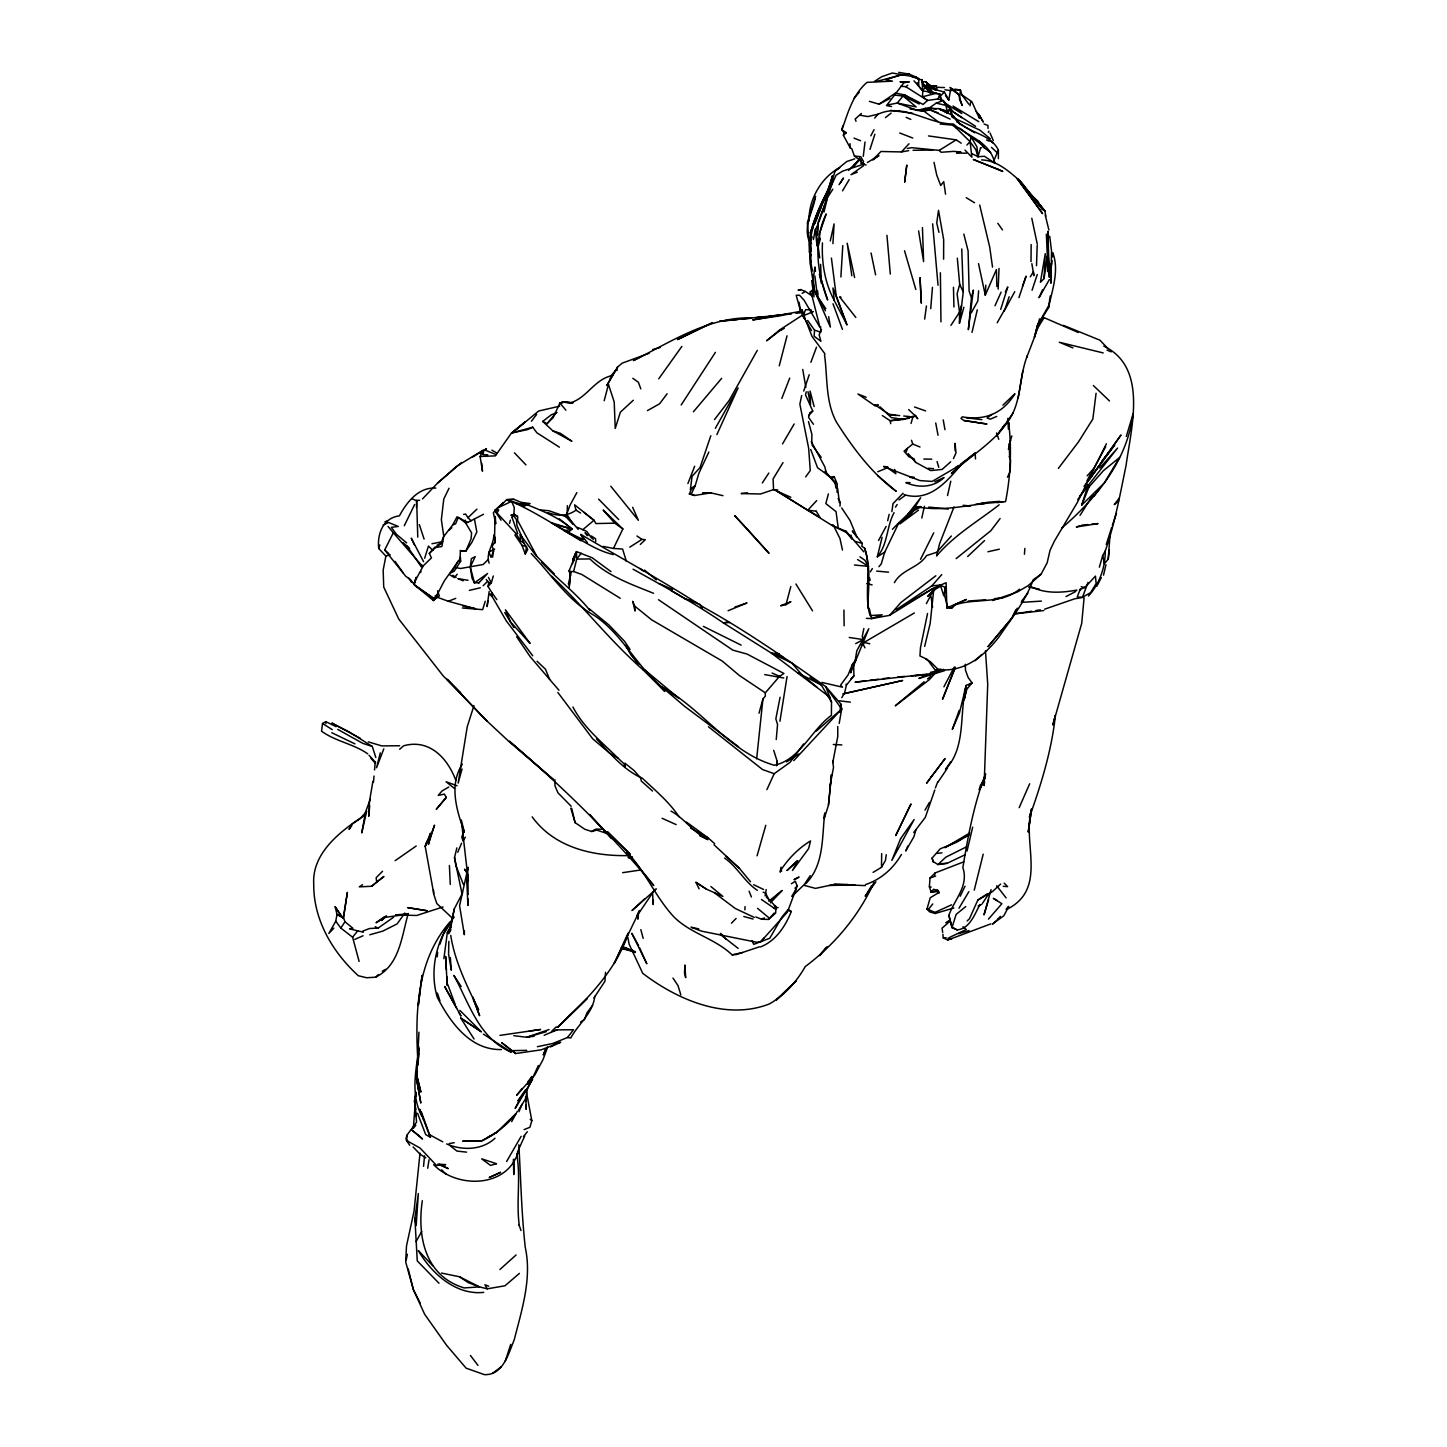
<?xml version="1.0" encoding="UTF-8"?>
<svg xmlns="http://www.w3.org/2000/svg" width="1447" height="1447" viewBox="0 0 1447 1447"><rect width="100%" height="100%" fill="white"/><g stroke="black" fill="none" stroke-linecap="round" stroke-linejoin="round"><path stroke-width="1.5" d="M495.308 516.47L495.724 523.724L493.337 512.654L503.086 502.905L494.657 510.429L516.253 533.798L514.933 535.064L521.987 545.338L525.225 553.93L527.757 549.498L523.904 543.077L520.233 540.69L520.269 534.667L535.643 555.196L554.255 573.826M943.607 259.176L943.679 239.75L938.524 210.34L936.734 222.947L938.958 232.37M658.494 599.727L732.815 650.137L747.05 654.062L783.948 673.47L779.535 676.346L765.318 692.842L765.3 696.188L762.931 698.991L759.024 713.19M963.865 307.27L959.451 323.296L963.268 291.878L961.749 248.956M959.451 323.296L959.524 312.226L957.1 293.813L959.705 284.462L957.317 258.181M568.653 531.881L572.144 529.132C554.834 513.992 534.124 508.06 513.938 499.324L506.721 499.649L510.411 501.928L498.998 507.282L506.721 499.649C533.798 510.086 557.005 528.01 583.394 539.568L580.898 534.449C621.939 558.632 663.612 581.423 703.694 607.324C746.236 630.874 786.047 658.873 825.857 686.692L831.519 702.157L831.41 715.324C811.351 729.831 799.54 760.362 774.217 765.228C729.324 752.313 702.265 708.777 662.003 687.072C636.192 665.946 622.319 634.13 594.283 615.463C567.966 600.686 551.614 574.803 531.176 553.514M946.863 607.939L966.451 599.456L955.364 604.394L951.547 608.228L946.863 607.939L946.121 582.707L933.261 588.332L889.616 615.355L871.564 618.611L869.213 608.283L868.091 608.228L868.128 574.188M1031.024 261.618L1031.15 244.561M464.397 930.747L464.342 934.708L459.585 905.75L468.123 867.332M873.066 872.36L881.494 867.332L881.675 853.567M514.047 1159.282L513.775 1174.584L513.378 1159.354M837.09 492.324L837.234 484.076L834.177 476.642L830.451 477.022L817.537 467.707L810.736 449.511M519.419 1273.378L504.985 1285.786L487.259 1288.825L479.427 1286.889L464.252 1287.92C425.038 1276.308 417.025 1236.317 422.325 1200.721M1051.101 273.338L1051.553 250.91L1049.69 236.241M416.501 507.391L416.646 500.409L419.576 500.3M860.766 160.924L859.373 158.175L860.766 160.924L854.417 156.023L851.704 148.553L850.257 147.974L843.384 135.294L843.999 132.654L841.919 129.796L842.787 125.961M448.841 941.346L448.57 953.989L451.283 970.195L450.343 957.588M567.369 505.618L567.152 514.788L573.03 524.411L565.849 516.651L548.938 510.719L540.346 509.977M468.068 898.822L467.887 905.46L466.893 883.195L467.978 867.603M940.062 124.008L952.325 125.129L955.906 127.734L960.356 128.548L971.009 136.922L970.087 141.716L971.896 157.217L964.986 150.09M976.237 111.401L979.42 115.398L979.33 118.256L971.896 101.76L961.875 94.815L960.446 90.058L950.552 89.37M765.137 895.892L766.187 889.561M532.749 655.78L506.341 620.962L492.197 596.616L492.306 593.27L488.001 586.451L488.779 582.562L486.264 579.542M824.736 812.961C821.968 836.927 824.247 865.306 805.672 883.755M867.838 604.936C868.725 585.926 870.75 566.392 864.637 548.214L861.851 546.224L862.322 543.385L852.337 530.94L856.859 536.964L850.04 520.504L841.702 507.951M1036.504 265.669L1037.192 245.339M450.089 931.054L454.304 908.843L462.515 893.143M483.479 514.318L474.417 518.985L476.841 532.008L471.722 542.643L465.844 551.18L460.399 550.62L460.092 558.687L444.319 580.88L434.842 599.13L439.309 595.983L437.645 590.774M653.357 900.269L653.176 904.574L652.633 893.776M853.35 166.459L859.229 159.55L848.557 170.402M820.612 264.403L821.371 283.268L819.472 274.17L827.648 299.999C817.067 273.067 813.051 240.763 826.201 213.939L819.545 233.473L819.689 237.905M998.141 289.147L999.027 268.437M418.906 1046.941L418.129 1065.01C414.963 1015.541 415.615 961.351 450.017 921.92M495.145 537.144L494.928 541.883L492.179 546.224L493.499 550.186L492.613 557.204M1044.047 278.566L1045.259 253.695L1040.411 282.292L1044.047 278.566L1047.321 255.884L1046.362 234.197M971.462 297.684L968.35 329.699L973.379 290.033L971.462 297.684L969.11 291.136L968.097 250.874L963.829 234.107M996.856 286.542L996.404 269.576L985.298 295.17L985.805 285.186M536.837 556.281L517.628 520.504L517.664 517.049L513.902 514.282L514.264 507.517L511.659 501.367L525.804 505.564L516.398 503.502M1008.378 429.09L1007.836 418.328M416.646 500.409L417.767 537.163M864.637 548.214C872.071 570.064 863.57 593.776 870.063 615.59L882.2 614.83L871.564 618.611L866.464 618.357M744.861 909.856L745.06 906.564M817.266 241.559L816.994 245.972L815.439 229.729L818.315 223.887L817.645 234.92M460.634 692.968L443.361 676.111L398.739 619.027L383.708 587.012L383.166 570.082L385.879 556.1L378.734 548.503C377.034 533.961 383.057 517.881 399.39 515.874C406.824 502.163 418.472 487.006 435.854 488.091M832.911 243.621L834.105 223.905L830.252 240.98M840.888 276.956L842.787 245.592M980.27 503.791L1005.556 501.639C1010.766 475.358 1011.742 449.076 1008.704 422.524L1008.866 428.891M572.632 563.697L572.922 559.284L576.449 551.596L592.167 557.782L610.996 571.601M1103.808 346.104C1148.195 367.52 1131.265 427.01 1126.073 465.428C1120.123 494.169 1114.968 523.145 1105.273 550.945C1105.291 567.64 1099.575 583.684 1088.488 596.037M807.697 320.51L814.534 330.133L814.136 336.229L820.901 341.293L819.147 334.872L821.426 329.536M961.785 117.641L953.338 111.98L943.227 100.567L938.072 98.975L927.527 100.44L922.426 96.786L922.824 90.835L913.961 80.851M924.651 646.393L930.168 623.53L933.731 589.653L939.881 585.113L945.379 587.41L944.602 595.242L947.297 606.293L951.547 608.228L954.658 605.009C975.929 597.647 1000.998 604.864 1019.538 589.164M779.933 721.257L787.078 676.509M418.943 1032.199L416.664 1079.643L420.77 1102.795L416.664 1079.643L417.405 1070.816M1105.273 550.945L1102.686 555.576L1104.477 563.643L1108.221 559.121L1110.03 534.92M839.984 506.179L840.291 502.109L838.102 498.473M756.654 758.843L762.931 698.991M780.096 697.237L775.845 718.833L777.545 724.531L776.243 739.526M1024.422 554.255L1024.874 548.431M930.728 308.645L932.465 287.356M418.49 1057.612L418.87 1053.199M978.642 290.829L977.792 301.085L971.263 312.841M828.444 805.31L831.464 774.706L828.444 805.31L824.211 818.514L824.573 814.824M373.489 782.14L374.013 776.026M374.556 769.931L375.261 761.809M369.709 805.653L368.75 816.271L369.491 801.367L372.91 781.308M964.86 691.955C959.958 717.929 965.059 748.768 945.506 769.388L950.733 761.755M840.02 712.213L840.779 703.893L825.857 686.692L841.684 709.066L839.17 723.5M437.229 956.829L437.645 952.379M1084.092 597.81L1081.705 623.386L1052.837 724.983L1055.207 715.487M638.416 913.075L637.838 919.152L638.434 914.956M891.551 106.553L886.523 105.595L903.959 82.642L909.313 81.936L900.016 81.81L903.959 82.642M423.537 1166.336L424.55 1155.846M495.019 516.669L494.567 537.181M420.01 1153.132L414.041 1211.229L406.498 1245.957L405.703 1262.019L413.372 1289.639L424.658 1314.292L446.598 1345.294L466.133 1368.175L484.438 1374.65C503.23 1375.337 508.494 1353.488 514.191 1339.94C521.77 1310.041 532.08 1278.443 525.261 1247.404C521.481 1213.147 520.811 1179.016 518.84 1144.83M569.087 588.007L570.769 571.583L569.069 570.878L574.821 557.023M489.14 563.136C485.378 553.405 494.024 544.669 493.771 535.046L495.362 541.974M569.376 585.782L570.769 571.583L573.591 571.511L581.839 574.477L620.238 598.28M487.784 600.867L487.133 606.582L489.14 591.497M574.206 560.821L574.984 554.201M951.439 473.495C970.358 455.823 994.107 442.637 1008.704 420.462C1021.781 401.344 1018.977 376.889 1027.243 355.962L1026.665 357.536L1034.406 337.368L1037.318 325.629L1048.496 307.795L1050.251 296.002M863.28 156.33L865.017 141.987M984.611 781.651L984.123 785.594L987.722 684.196L985.479 650.879M985.081 777.69L985.57 773.747C973.976 803.899 968.043 835.86 962.87 867.657C969.02 886.089 954.369 899.401 948.888 915.39L951.963 927.69L957.1 929.896C969.978 928.721 974.591 914.124 980.017 904.538M409.718 1145.282L406.498 1140.471L407.204 1134.846L416.573 1122.149L414.565 1101.022L416.013 1092.34M1108.221 559.121L1109.343 550.095M420.462 988.174L418.31 1005.249L422.09 975.368L421.005 983.906M467.996 874.549L466.893 883.195L467.887 875.525L468.123 894.499M1051.662 264.349L1052.132 260.605M1052.602 256.861L1053.072 253.098M1096.084 393.222L1092.847 419.033L1078.503 441.86L1058.354 468.412M690.364 489.629L692.082 476.28L700.022 467.598L710.821 435.71M998.376 158.664L998.394 150.126C989.368 131.37 962.852 133.323 953.03 115.633L938.886 108.634L925.266 108.398L917.271 110.352L897.267 103.081L887.517 104.944M336.048 726.611L325.774 721.637L322.536 723.482L321.541 731.187C335.469 741.37 353.629 743.903 367.719 753.833M776.641 765.68L777.202 761.375L773.711 750.342M443.867 958.71L447.322 932.772L450.578 926.894M419.015 1048.641C415.687 1070.834 410.695 1094.927 421.692 1115.926M929.571 86.639L936.516 85.916L929.354 87.652L930.71 86.386L936.516 85.916L936.155 88.611L938.542 87.127M924.651 319.082L926.442 305.968M886.251 854.689L885.474 860.386L881.494 867.332M414.891 1218.284L418.346 1193.558L416.175 1225.573L414.891 1218.284L417.261 1260.898L439.002 1283.254M776.623 765.517L777.202 761.375M495.055 543.059L494.621 538.881M434.842 599.13L435.348 595.567M891.877 511.587L893.016 503.646L903.073 493.228M780.24 872.27L781 867.169M1055.369 715.722C1051.607 750.649 1041.153 784.364 1029.396 817.32L1031.404 810.899L1028.22 832.043L1031.53 808.945C1021.98 843.565 1048.207 888.892 1006.66 909.458M527.395 1088.289L525.876 1098.291L518.442 1110.337M813.757 275.219L815.005 267.008L815.475 271.312M832.767 762.569L837.795 736.36L837.723 726.521M343.337 918.393L347.352 892.51L343.337 918.393L335.161 906.799L337.024 914.45L335.758 921.178L328.831 933.478L333.823 928.142M427.697 1168.254L429.036 1159.789M851.342 668.677L850.673 672.837L868.797 628.703L856.805 650.806L854.924 662.22L852.211 664.806L848.123 674.845L840.635 685.1L842.498 687.198L822.023 682.441M1018.163 398.178L1022.74 371.246M945.488 95.592L948.78 100.06L950.444 90.546L954.224 90.293L958.493 94.399L962.183 105.432L959.488 99.228L960.446 90.058L954.893 89.189M616.892 370.631L617.507 367.086L622.246 363.125L649.106 353.303M965.276 664.245L965.511 670.305L968.152 677.522L972.058 682.894L966.216 685.408L959.433 712.991L952.307 729.415L959.18 710.423M474.417 518.985L467.725 522.439L456.999 516.832L452.821 524.791L443.65 536.584L441.878 546.514L435.475 547.563L429.307 553.387L431.459 557.873L423.356 565.741L415.09 581.025L414.113 584.552L433.467 600.559L438.314 593.27M939.103 892.69L937.71 890.321L931.199 892.166L933.586 889.29L937.71 890.321L939.103 892.69L937.385 891.605L931.199 892.166L929.39 886.83L930.005 878.003L935.124 872.939L963.702 861.851M416.103 1092.485L414.565 1101.022L415.615 1116.125L415.126 1104.748L413.336 1128.371L415.814 1125.241M969.978 105.794L970.756 101.471M420.643 572.506L420.86 571.33M813.449 239.46L815.33 229.313M830.09 785.594L833.508 767.435L832.694 761.158M525.225 553.93L526.636 546.55L521.987 545.338M406.227 1260.011L407.349 1254.278M944.005 594.391L945.379 587.41M481.706 463.149L482.484 471.179L480.097 456.492L482.991 450.252L456.655 466.296L437.537 483.135L422.506 498.908M964.136 699.733L966.542 687.94L964.136 699.733L966.867 689.188L972.058 682.894L968.64 684.937M814.896 223.616L822.999 202.363L836.185 175.177L842.498 171.18L862.846 164.433L863.461 161.431L860.748 156.71L854.417 156.023M863.877 628.504L862.249 636.463L863.28 639.574L855.683 643.626M927.545 613.51L920.491 647.587L919.948 655.943L927.328 659.452L935.015 669.907L940.894 669.111M801.674 395.592L799.865 404.165L808.656 448.208L810.266 470.564L805.635 476.895M450.216 927.69L454.304 908.843M809.271 414.348L808.602 417.405L813.467 424.278M918.447 510.194L899.889 523.923L912.478 511.261L920.636 497.768L908.119 513.938L898.894 522.711L884.714 552.175L877.298 556.806L882.091 537.38M416.139 1094.022L414.565 1101.022L415.85 1109.451M812.581 270.933C805.147 242.373 814.896 211.588 830.072 187.242M921.775 518.044L924.434 506.251M947.532 495.543L950.769 481.2M366.435 812.328L361.75 832.929L365.53 812.093L370.287 799.287M874.657 405.576L878.293 405.178L874.657 405.576L857.926 394.018L866.21 397.292M972.673 827.196L967.03 851.035M853.658 662.708L853.911 675.785L846.386 685.209L844.65 692.697L841.774 697.671M887.68 520.703L889.163 514.354M972.004 332.376L977.304 309.803M1103.518 575.146L1105.96 564.71M456.854 847.888L454.467 857.854L462.081 894.101M537.38 1046.706L552.808 1043.468L567.459 1037.535L570.805 1037.933C578.366 1023.807 593.017 1013.226 594.771 996.241M812.237 229.892L814.245 221.445L822.999 202.164M1008.396 449.402L1010.549 440.503M604.195 400.71L608.482 384.432L614.215 401.977L615.228 428.457L620.365 412.196L633.28 400.258M823.922 212.148L827.557 197.479L832.803 189.213M806.25 391.866L805.509 394.868L812.744 411.057L808.728 415.669M974.247 890.122L983.2 854.182M380.29 752.874L376.564 767.724L383.799 748.877M568.345 583.973L570.516 575.309L569.069 570.878M573.591 571.511L576.738 559.103L576.449 551.596L572.922 559.284M779.246 365.82L787.041 335.794M1101.33 577.57L1096.826 586.216M934.545 875.091L935.124 872.939M785.974 604.683L790.894 601.699L780.638 605.768L785.974 604.683L790.804 586.541M828.389 493.97L825.821 503.592L836.04 511.641L838.247 528.119L846.079 531.23L863.841 551.868M803.7 391.052L809.217 374.773M1038.837 324.653L1034.406 337.368L1039.579 318.846M509.507 523.398L510.375 520.142M610.001 379.566L611.032 375.822L615.662 370.323L606.763 385.535L617.507 367.086M869.991 149.367L874.874 134.209M421.837 564.836L421.294 566.862L407.077 546.08M462.045 769.008L458.156 783.098L467.218 726.846L473.947 705.666M1080.421 588.748L1077.219 597.014L1082.519 597.231L1087.963 582.49M1048.496 307.795C1052.15 290.105 1059.439 270.661 1052.891 253.116M934.798 790.008L925.302 817.374L913.726 832.568M964.462 691.666L966.216 685.408M991.086 889.688L983.996 914.884L988.59 899.672M493.282 575.996L491.293 582.96L488.001 586.451M429.397 837.053L430.501 833.183L425.201 846.459L433.973 894.843L436.795 903.507L451.916 917.742M911.049 423.446L913.093 416.23L903.29 419.431L890.176 420.733L882.326 415.578M526.093 1090.188L531.827 1120.629L529.946 1127.249L524.049 1129.655M818.08 246.822L820.413 238.701M757.07 855.81L765.77 825.333M915.915 829.8L913.943 836.655L905.75 850.999L907.848 846.043M1099.358 567.188L1102.686 555.576M961.477 305.498L959.524 312.226L950.914 325.358M415.072 585.655L434.136 598.714L414.113 584.552L416.211 577.317L414.023 583.919M972.004 153.635L977.991 156.728L980.596 147.775L981.681 147.666M884.714 552.175L881.295 563.842L878.908 566.681M722.975 495.652L710.766 492.866L694.632 495.471L689.369 493.97L691.992 487.802L695.157 485.83L698.883 473.259L708.867 452.025M627.926 934.491C615.156 971.878 585.619 1000.818 557.493 1027.352L587.084 998.593L557.493 1027.352M1009.337 444.229L1011.833 435.927M831.5 182.865L834.919 171.578M827.991 190.443L832.459 175.774C826.743 200.862 805.129 224.267 811.043 251.055M485.233 601.21L482.647 609.657L462.353 607.975M424.676 558.216L428.457 546.044L432.942 550.493M378.734 548.503L379.838 544.958M951.963 927.69L956.141 914.395L965.782 906.527M1000.709 309.405L1007.781 286.94L1005.303 292.041M906.202 451.989L907.341 448.389L912.731 444.066L920.021 446.996M1081.723 505.112L1088.162 484.835L1088.976 487.024L1081.723 505.112L1104.459 482.81L1119.58 457.487L1103.374 470.709L1088.976 487.024M1106.25 544.434L1111.676 527.486M505.22 1361.374L510.737 1344.335M955.906 127.734L970.087 141.716L975.821 149.656L977.991 156.728L984.448 156.276L995.066 163.366L993.999 160.273L998.394 150.126M1032.055 290.25L1037.264 274.514M809.524 244.832L812.201 236.783M408.253 913.473C401.561 936.625 399.734 965.239 375.623 977.177L366.67 977.756L358.277 975.712C332.484 952.072 313.348 919.749 313.728 883.918C311.901 853.242 340.154 831.283 363.504 816.144M407.204 1134.846L405.938 1138.626L408.723 1142.732M1009.156 296.762L1005.159 308.699L997.182 322.771M1018.959 297.594L1026.104 276.178L1022.45 286.18M953.989 506.975L939.591 543.692L936.571 555.992C954.351 534.902 977.919 521.408 999.172 504.822M955.364 667.429L942.54 699.245L955.165 667.302M517.339 1111.35L511.677 1121.624M698.756 928.865L691.069 927.238L701.759 931.199L756.727 942.268L760.724 941.726L787.439 912.062L797.207 885.98L795.344 881.295L791.382 883.737M953.826 907.993L935.196 913.491L929.679 911.899L926.966 909.06L930.24 897.737L938.759 892.618M818.984 221.879L833.382 179.989M1126.309 436.488L1133.091 413.806C1127.34 460.544 1096.247 498.419 1061.664 528.173M1112.345 525.37L1116.469 513.414M439.924 944.204L443.361 934.274L452.169 920.744M814.245 221.445L810.193 233.148L818.224 214.554M483.551 452.206L482.701 454.593L487.766 454.828M938.072 98.975L939.863 94.001L922.824 90.835L920.111 87.887M810.881 362.311L816.506 347.171M547.527 1047.465L542.914 1059.819L534.811 1074.922L516.651 1095.234L522.258 1088.488M826.689 199.288L818.025 222.44L816.669 236.15L819.707 257.892M854.924 662.22L856.099 659.127L852.211 664.806M926.387 603.652L933.731 589.653L940.749 586.324L943.788 595.838M443.65 536.584L440.774 544L435.475 547.563M687.922 483.551L694.669 466.205M781.814 398.45L789.718 378.101M935.377 787.928L937.746 781.85M545.718 1048.659L543.24 1054.917L547.237 1047.194M788.163 909.566L791.292 911.52C785.305 926.333 775.918 940.912 760.435 946.971M943.751 669.961C967.338 670.124 985.371 654.496 999.045 636.825C1011.471 618.52 1025.67 600.758 1033.194 579.777L1041.062 574.224L1047.158 562.829L1050.034 550.312L1054.357 541.196L1077.237 502.652L1106.376 443.777M517.755 533.69L512.129 517.646L514.011 514.029L513.992 515.023L510.863 515.259L513.902 514.282M628.143 933.062L614.179 963.539L639.646 910.651M518.948 1111.712L522.005 1104.314M819.056 212.546L821.281 206.125M538.338 1065.589L527.667 1088.614L517.863 1100.914L525.225 1090.134M811.532 330.567L803.031 315.898L805.653 309.658L811.134 309.875M894.083 512.672C886.432 526.654 887.97 544.325 877.298 556.806M457.74 852.247L461.611 843.131M931.199 892.166L931.778 890.827M1019.176 807.679L1029.667 783.768M493.734 551.126L491.003 557.312L488.923 552.193L494.639 549.064M463.51 832.857L461.756 836.836L463.004 840.978L465.319 837.18M603.309 546.441L613.474 548.431L622.861 528.951L603.164 510.031L614.758 523.163L622.861 528.951M517.936 1152.897C506.215 1188.439 456.601 1188.421 433.648 1164.672M994.993 305.751L1001.089 292.149M953.483 458.536L955.997 452.929L955.092 443.307L955.147 450.831M987.559 893.613L977.828 900.07L969.454 918.773L967.175 920.925M824.736 198.311L827.358 192.523M517.483 1151.921L524.755 1135.913M1042.527 289.906L1039 297.684L1049.401 279.488M933.731 532.84L920.527 559.338M562.738 402.881L559.862 403.008L553.152 417.658L546.948 423.736L542.715 421.421L551.253 414.837L557.041 412.522M766.91 789.61L774.181 773.711L790.008 762.388L803.537 743.993M462.335 764.125C448.679 785.178 456.782 810.646 464.36 832.26L461.304 819.961L468.303 880.807M1007.492 477.203L1010.115 471.577L1010.567 460.417L1009.246 456.619M388.013 526.401L393.331 532.785L384.703 549.969L405.811 576.34L410.279 579.325L414.113 584.552M689.369 493.97L691.232 494.223L695.157 485.83L691.648 488.977M639.447 910.543L636.825 916.15L655.075 889.218M716.88 434.606L738.06 387.923L715.361 428.294M1015.758 610.001L1011.905 618.05L988.102 646.574L1011.905 618.05L1017.277 608.192M460.381 556.914L460.671 561.255L454.159 571.221L450.379 573.102M960.175 896.236L965.022 886.233M449.022 488.254L443.777 499.034L441.353 519.672L443.632 535.281M404.274 525.749L414.674 504.442M873.934 882.453C858.849 915.842 834.593 944.71 805.274 966.542C796.7 981.609 784.563 995.283 769.406 1003.929C726.087 1020.822 677.431 999.859 642.721 973.306L629.156 944.222L627.835 937.312M521.029 1096.953L515.168 1108.511L532.586 1079.372L528.897 1084.762M797.604 860.676L787.132 870.389L797.604 860.676L792.522 870.461L808.638 848.575L810.537 840.924C798.744 848.069 788.633 858.288 781.073 869.846M943.914 686.837L954.278 667.031M497.081 513.052L498.745 509.869L494.657 510.429L501.06 520.215M870.805 135.819L874.06 129.705M1008.668 906.654L1003.874 915.698L992.353 924.199L998.159 919.098M531.736 1076.604L527.703 1084.129L532.08 1076.677L527.866 1081.741M878.564 540.436L886.107 526.491M576.865 492.613L569.973 505.274L565.849 516.651L568.327 517.7L578.203 529.367M988.301 132.274L988.934 131.116M1004.146 311.051L1014.763 291.679M1086.95 480.784L1105.689 446.671M448.679 933.821L450.867 929.878M416.031 1241.689L421.746 1231.451M1049.22 304.811L1037.318 325.629M924.995 810.139L929.48 802.325M822.999 202.363L829.149 191.691M506.595 1161.525L521.155 1136.329M755.786 916.928L761.556 919.225L768.466 919.424L774.235 913.057M782.556 443.885L794.168 423.971M975.604 126.341L953.338 111.98L950.372 108.688L947.152 111.148L938.886 108.634L947.622 113.354L950.372 108.688L945.958 105.396L943.227 100.567L936.209 103.117L929.517 107.82L923.53 109.339M452.35 570.968L458.138 561.147L460.671 561.255M842.534 190.841L849.172 179.627M959.017 908.191L968.875 891.659M871.619 885.654L865.197 896.254L875.941 881.82M447.322 932.772L450.704 927.22M783.008 462.624L773.096 478.903L773.548 489.611L790.84 497.28M983.743 782.339L979.203 789.809L980.288 785.631L985.118 778.341M1036.269 330.422L1043.902 317.942M791.726 896.398L796.103 889.308M870.298 571.909L872.36 568.562M1030.282 276.829L1033.465 271.71L1033.863 275.654L1031.856 263.661M840.526 182.738L843.474 178.017L839.025 184.673M895.494 507.155L897.14 504.533M1080.005 515.385L1092.901 495.001M681.157 404.979L715.397 352.363M757.287 350.373L729.035 400.674L714.474 419.612M929.028 86.241L932.23 92.68L924.235 86.621L929.028 86.241L936.734 89.823L927.997 83.727L924.235 86.621L944.421 92.083L939.845 96.533L941.581 99.861M359.109 961.423L352.598 937.222L340.841 928.07L344.983 921.721L343.699 918.266L337.024 914.45L341.329 916.548L335.161 906.799M762.316 482.972L768.827 473.06M982.622 903.127L988.59 894.137M810.248 875.634L804.369 884.461L793.788 894.608M938.126 781.941L947.55 767.977M593.921 998.014L604.936 981.265L605.533 972.312M446.291 797.387L436.379 809.18L446.291 797.387L444.374 794.114L438.224 795.416L442.131 790.858L448.805 787.059M1077.762 499.631L1088.162 484.835M404.853 913.039L397.129 923.91L382.768 931.126L369.745 934.78M658.765 378.77L681.881 346.394M1004.236 425.328L996.639 435.854L1006.027 423.049M1006.768 421.819L1013.117 413.028M454.213 917.018C436.469 938.723 429.198 970.123 437.247 997.182C450.089 1022.107 470.058 1050.251 501.404 1049.563M1094.167 495.869L1099.865 488.145M667.121 393.747L659.579 403.803L647.442 410.604M581.169 553.224L576.738 559.103L589.888 558.922C607.722 576.123 631.073 584.208 653.501 593.27M592.619 1005.321L586.994 1012.737L584.516 1019.556L580.536 1022.052M793.77 760.616L841.684 709.066L840.779 703.893M531.429 421.222L536.674 414.348M1000.094 518.551L990.797 530.778L956.16 558.596M1119.2 498.148L1114.262 504.623L1118.694 500.915M901.445 854.435C893.36 868.417 881.096 879.396 865.523 884.587M942.883 934.219L943.281 937.927L947.749 940.025L949.829 937.294L966.27 929.48L962.96 926.785M1084.056 486.337L1114.715 445.007L1102.144 460.797M1021.492 601.319L1027.876 593.071M567.459 1037.535L573.518 1029.758L557.005 1029.884L551.56 1031.385L556.281 1026.882M1006.153 909.331L1008.487 906.347M351.711 825.911L349.016 829.348L352.399 823.813L360.05 818.713L366.76 811.297M1079.679 496.285L1117.536 448.082L1099.702 468.05M352.598 937.222L357.68 930.855L363.324 932.157L362.835 931.072L369.546 928.504L378.173 928.07L393.566 917.253M909.078 516.489L915.987 507.825M523.47 1136.546L527.323 1131.735M926.966 909.06L928.305 909.53L932.772 903.959M433.467 600.559L434.661 598.425M457.198 574.242L454.394 577.642L449.963 574.947M546.948 423.736L555.829 413.1M826.273 947.369L819.4 955.599L827.431 946.627M693.384 411.816L721.673 378.318M874.675 118.075L877.967 114.241C903.652 102.375 927.491 124.098 953.338 123.99C966.958 135.873 988.319 141.191 993.999 160.273M933.261 588.332L896.073 609.784L931.886 585.872L941.726 574.604M988.464 919.116L1001.867 903.724L993.366 898.334L997.29 900.649M889.616 615.355L900.92 602.495L935.811 575.779M932.085 858.107L933.297 861.906L932.085 858.107L940.243 848.792L956.449 842.335L969.038 834.847M854.128 98.089L859.283 92.246M429.307 553.387L434.824 547.165M933.731 589.653L927.708 596.453L939.881 585.113L940.749 586.324M760.724 941.726L763.98 938.072M951.33 536.005L936.661 552.302L926.605 555.576C918.519 567.984 901.716 569.413 894.373 582.671M1087.167 475.828L1093.57 468.792M936.064 672.294L929.227 679.746L895.277 705.829L924.108 681.79M479.264 582.508L487.549 573.518L474.453 582.87L472.029 578.077L470.257 567.007L471.378 558.632L475.213 556.643L470.257 567.007L474.453 582.87L479.264 582.508L478.414 583.43M998.032 918.863L1000.365 916.331M872.939 159.713L880.916 151.501L901.445 151.935L909.023 143.759M850.854 679.095L853.911 675.785M816.705 500.608L807.788 510.194L777.148 491.22L831.537 525.134L846.676 532.677L852.03 539.206L851.017 535.083M770.473 902.819L781.977 890.592L768.791 901.174M915.481 508.06L908.119 513.938M835.661 483.967L825.188 471.179L826.707 474.399L832.007 478.921L834.177 476.642M861.381 645.253L864.094 642.414L914.359 612.967M966.885 145.044L970.087 141.716M859.192 160.364L853.82 165.953L859.229 159.55M480.693 453.526L486.463 448.751L472.373 457.089M892.419 529.295L898.894 522.711M731.44 923.186L736.107 918.447M382.551 871.257L376.148 877.714L376.69 882.001L371.662 886.269L359.29 886.866L362.546 884.696M385.987 916.096L381.556 920.545L386.458 916.096M483.135 585.764L487.223 581.694M488.164 559.537L483.135 564.511L460.508 568.508L455.932 567.55M794.946 888.223L797.207 885.98M496.701 1132.314L515.747 1113.846C506.631 1125.694 494.802 1134.828 481.326 1141.086L462.805 1141.249L481.326 1141.086L496.701 1132.314L487.205 1137.722M471.125 520.775L467.96 517.719L476.895 509.163M920.708 506.54L917.072 506.848L912.478 511.261L920.997 506.993M1002.952 405.16L1014.926 393.729C1002.662 413.77 984.665 420.751 962.273 416.845L960.989 418.418L963.973 420.534L986.727 423.989L963.973 420.534M887.771 466.838L883.574 466.495L919.912 480.585L932.121 481.435L959.252 465.59M771.631 900.396L781.977 890.592M640.316 544.434L645.272 539.749L641.962 539.369L636.969 535.987M967.663 556.534L984.557 540.563M375.623 977.177L378.39 974.591M975.115 660.736L981.699 654.532M932.7 861.182L937.909 864.582L945.777 857.185L966.017 847.074M644.91 898.605L632.013 910.525L656.413 888.892M951.692 473.404L963.159 462.841M1000.637 884.081L992.353 891.659L977.828 900.07M499.938 1269.489L516.073 1254.983M861.417 113.481L855.177 119.034L855.991 121.295M950.679 461.81L942.106 469.443L930.765 470.582L915.806 462.443L908.137 453.598M863.443 165.79L850.981 174.689L857.257 172.211M1041.062 574.224L1028.075 585.709L1017.132 592.13L992.588 600.505M843.384 135.294L846.314 132.708L841.919 129.796C848.014 112.703 852.609 94.905 866.952 82.389L892.473 81.141L885.817 79.748L901.336 74.701M963.286 462.154C948.4 479.717 930.62 502.76 904.031 494.585M399.643 749.257L403.641 745.784C429.524 738.585 447.629 758.192 455.859 780.476M816.325 731.097L841.684 709.066M949.847 921.413L942.033 928.16L942.684 932.356M437.537 483.135L461.611 462.497M907.341 448.389L904.068 451.193L908.915 456.746L914.54 459.205M768.466 919.424L775.664 913.021L776.008 906.726L766.367 897.086M577.317 527.305L582.797 529.674L594.012 520.305L595.911 523.561L614.758 523.163M927.509 678.969L930.891 676.147M449.022 530.036L451.844 527.721M956.901 467.833L974.663 453.417L960.428 464.469M371.662 886.269L383.907 876.502L376.69 882.001M885.437 117.623L891.135 113.101M900.848 86.205L905.804 86.711L907.757 85.21M782.411 328.668L766.584 340.787L779.824 329.826L804.496 313.818M492.505 1373.402L501.241 1366.728M991.955 414.348L987.089 418.02L990.309 419.16L996.73 416.447M433.232 600.198L438.224 596.49M899.003 499.938L905.08 495.489M384.576 916.584L376.075 922.752L384.775 917.416L407.909 914.16M873.029 159.785L878.944 155.534L867.404 162.516M395.158 860.658L416.211 846.007M869.412 101.362L879.071 104.184L895.422 93.096L904.465 94.833L923.096 104.419L927.527 100.44L905.804 86.711M786.535 761.9L798.762 754.014M494.983 1138.246C482.086 1150.383 462.045 1150.672 446.635 1143.944M945.741 922.752L949.304 920.419M874.567 81.321L881.657 76.763L892.238 73.019L916.204 77.179L918.718 79.458L921.92 79.694L923.91 85.21L930.367 93.476M629.789 547.165L641.962 539.369M955.581 467.508L958.818 465.482M907.269 148.48L911.664 147.666L939.193 150.398L956.178 139.853L961.206 143.181M802.163 293.379L805.292 291.444L812.002 295.821L819.924 327.329L804.062 300.18L799.468 295.206L796.176 295.297L800.426 310.544L804.007 318.159L801.891 309.64L805.346 319.19M1079.534 590.159L1086.082 586.234L1095.451 576.105L1096.139 583.521L1090.55 592.673L1082.519 597.231M751.554 317.852C708.18 316.857 670.775 341.998 633.388 360.592L642.613 355.926M969.707 833.038L944.963 847.653L960.898 839.115M809.597 412.829L812.744 411.057M382.279 971.19L385.68 969.291M571.511 402.519L572.759 402.935L561.997 402.049L571.511 402.519C587.229 397.021 594.355 380.018 611.032 375.822M964.878 836.999L968.857 834.865M879.071 104.184L889.977 98.45M1066.005 596.544L1075.863 591.407M780.313 330.441L784.274 328.379M437.03 545.212L440.937 543.222M595.676 829.529L591.696 831.5L584.823 829.276L575.11 822.638L570.787 808.168M937.909 864.582L947.098 863.316L965.294 854.671M761.556 919.225L764.36 917.886M978.1 905.985L981.916 904.176M559.41 447.195L536.873 432.78L532.713 427.209L527.667 429.56L512.129 432.87L538.7 411.002L559.682 406.173M934.816 481.779L944.041 477.51C933.84 487.549 918.393 488.272 905.876 482.575L910.073 482.629M526.147 505.365L530.09 503.574L521.77 502.471L524.194 506.269M383.184 524.954L388.538 522.512L398.305 526.455L391.269 527.341L396.568 534.413L406.643 542.878M928.305 909.53L934.961 912.406L951.583 904.809M550.547 1046.904L560.694 1042.274L554.291 1043.685M354.786 939.41L363.052 935.757M926.568 675.062L918.881 678.462L944.547 670.685M460.761 693.004L447.051 679.348L484.365 718.58L508.711 741.298L553.315 779.463L509.398 741.244C561.147 785.612 610.345 833.074 653.737 885.546L627.039 852.265C645.832 871.817 655.762 897.773 674.32 917.308C690.997 933.695 715.017 938.524 732.092 954.839L736.306 954.55L759.349 946.844M580.591 513.034L575.978 510.158C567.495 516.344 557.692 516.29 547.87 512.6M947.749 940.025L990.779 923.891M803.031 315.898L813.341 311.593M544.162 1035.256L557.005 1029.884M877.786 471.758L887.517 467.725L895.856 473.784L894.662 469.479M728.112 610.724L746.978 602.947L734.949 607.053M876.43 81.466L900.161 75.244L909.367 74.177L916.204 77.179M553.894 1044.843L541.25 1049.835L515.62 1053.525L501.838 1042.781L515.62 1053.525M436.542 596.978L448.299 601.265L455.751 598.353M384.884 521.842L387.434 520.848M932.374 87.417L936.516 85.916M452.821 524.791L455.588 523.832L458.319 517.393L465.536 522.765L471.595 532.894L471.071 538.863L465.844 551.18L460.399 550.62M549.01 1029.559L526.78 1037.282L513.775 1035.672M930.005 878.003L935.63 876.086M1079.968 525.767L1076.369 526.979L1098.056 523.597L1091.96 524.176M943.534 669.328L928.775 673.94L855.05 682.206L865.704 680.85M958.511 933.677L969.074 930.584M742.546 952.524L732.092 954.839M800.661 289.49L798.111 290.232L801.15 289.798L805.292 291.444M546.224 1031.711L526.78 1037.282L534.214 1036.233M390.292 554.87L385.879 556.1M652.597 349.577L660.357 347.443M532.713 427.209L512.129 432.87L525.351 421.764L511.496 432.96L495.38 455.877L480.097 456.492M443.053 906.943L416.682 915.481L395.682 914.884L408 913.889M922.426 96.786L936.263 93.313M469.389 590.358L480.35 587.789M924.235 86.621L929.86 85.319M917.072 506.848C941.038 511.334 963.883 506.016 987.306 503.122L980.632 503.628M877.967 114.241L867.784 116.574L860.386 115.272M987.939 551.759L999.334 549.191M843.239 693.855L902.657 680.488L843.04 693.891M930.403 672.385L936.77 670.974M727.696 621.975L723.41 622.915C694.56 603.11 663.721 586.324 633.062 569.196M847.797 884.443L834.503 884.334L815.511 888.386L804.17 885.383M773.874 908.372L778.106 907.54M431.984 543.746L442.71 541.63M950.136 119.106L930.439 109.863L923.891 111.112L917.271 110.352L921.45 109.683M908.535 417.604L915.68 416.248L917.742 418.78L915.3 415.217M997.471 502.67L1003.223 501.603M901.445 151.935L908.698 150.633M802.651 310.996L752.729 319.914L781.579 315.591M449.131 1143.6L454.177 1142.714M975.513 504.388L988.066 502.236L999.352 501.349L1001.65 502.308M1083.333 597.358L1074.633 598.823L1044.662 609.169M1041.406 601.102L1021.238 602.386M1076.93 590.069C1061.338 592.89 1044.517 593.994 1030.119 586.18M1016.391 613.637L1031.621 611.231M1035.962 610.544L1040.321 609.856M622.644 872.686L640.46 870.009M499.975 1035.383L540.581 1029.468L529.186 1031.132M467.725 522.439L465.536 522.765L465.265 520.16M1043.812 610.544L1014.419 613.89M463.601 514.372L465.627 514.083L467.96 517.719M854.743 158.844L846.802 161.503L834.901 171.108L839.712 167.671C820.919 177.565 808.547 200.012 809 220.975M909.385 418.219L890.176 420.733L890.701 423.682M632.104 857.13L628.07 857.655L632.466 857.185M985.624 599.8L968.224 601.048M994.306 598.696L1003.006 597.611M869.973 680.307L878.51 679.24M882.779 678.697L889.163 677.883M747.556 492.812L741.171 493.554L760.489 494.006L773.548 489.611L777.817 490.008M937.493 853.35L941.997 852.862M755.678 317.635L762.388 316.911M769.081 316.188L778.016 315.229M782.483 314.759L791.419 313.8M795.886 313.312L800.354 312.841M1081.777 525.171L1087.891 524.574M915.535 675.713L927.111 674.591L911.393 675.876M737.644 319.534L719.702 321.234L790.55 314.035M742.13 319.1L751.12 318.25M931.886 585.872L939.881 585.113M757.541 317.653L763.98 317.074M513.938 499.324L506.721 499.649M897.918 676.979L904.646 676.436M780.186 871.13L781.724 871.022M729.939 622.499L723.41 622.915L771.577 653.23L830.053 697.364M939.827 863.769L947.098 863.316M943.281 937.927L946.175 937.765M829.167 885.492L854.833 884.841M512.618 1050.631L526.726 1050.341M913.057 150.289L932.827 150.036M399.661 745.748L381.809 745.91L368.316 741.877M892.546 414.565L889.561 414.565L874.838 404.798M914.269 477.347L909.928 477.311L913.998 477.637M921.739 81.719L925.953 81.774L927.997 83.727M702.627 492.758L710.766 492.866M602.386 829.203L596.182 829.131L591.696 831.5L596.797 830.108L606.564 833.363M923.837 459.043L931.759 459.169M483.732 1292.37C455.841 1295.463 431.387 1273.27 418.346 1250.588L432.707 1265.763M966.379 153.219L956.557 152.984L960.844 151.953L953.88 151.374L941.129 152.261L939.193 150.398M843.999 132.654L846.314 132.708M939.356 87.399L944.493 87.58M834.503 884.334L865.252 885.618M833.291 744.5L841.828 744.916M817.067 687.162L802.362 675.405L791.889 663.015L771.577 653.23L779.228 653.664M928.196 468.303L933.568 468.665M629.3 855.575C593.161 856.479 554.581 847.779 532.17 816.868M613.474 548.431L622.608 549.064L626.37 561.382M1003.241 886.306L1007.618 886.649L1004.182 883.14M948.346 509.109L928.865 507.083M561.997 402.049L572.759 402.935M876.647 571.113L888.567 572.162M854.417 565.035L868.507 566.338L864.89 560.26L859.988 556.824M963.141 505.31L970.557 505.998M928.486 135.928L956.178 139.853M899.708 415.596L889.561 414.565L896.218 415.56M903.76 416.013L909.837 416.627M895.223 95.158L903.037 95.972L919.225 103.967L904.465 94.833M466.567 1152.138L456.999 1151.089L450.505 1146.042M981.627 159.894C997.471 160.436 1009.879 172.103 1021.22 182.033L1042.817 209.797L1018.182 179.301L1044.969 211.19L1045.819 216.254M966.071 417.785L981.88 419.666M764.74 674.609L783.749 677.992M839.531 700.836L850.348 702.139M864.293 163.656L860.694 163.185L861.652 162.48L860.784 159.857M890.556 110.352L912.478 113.264M944.909 89.804L950.444 90.546M932.139 92.915L939.863 94.001L941.472 100.44M621.722 948.925L632.737 950.48M862.846 164.433L866.138 164.94M849.262 637.476L863.28 639.574M909.964 108.905L923.891 111.112L938.072 121.675M488.779 582.562L491.293 582.96L488.453 577.389M903.29 419.431L891.28 417.586L879.921 406.734M929.39 886.83L931.163 887.12M468.032 580.283L457.867 578.619L463.167 580.772M898.75 72.35L909.367 74.177M929.517 107.82L936.137 109.068M940.532 109.9L947.152 111.148L947.622 113.354M841.014 297.178L839.622 296.906L855.828 317.418M1028.69 587.048L1039.217 589.056M441.516 1273.071L459.477 1276.76L479.427 1286.889L468.322 1282.657L459.477 1276.76M462.805 606.022L475.647 608.771L448.299 601.265M936.209 103.117L945.958 105.396L947.152 111.148M613.347 554.545C595.386 550.511 580.554 538.827 564.167 530.76L572.144 529.132L559.32 518.84M912.116 76.98L919.008 78.644L916.295 77.867M1103.193 352.923L1059.313 342.252L1072.896 347.877M869.774 643.788L864.094 642.414L863.298 644.566L864.944 647.858M947.966 938.217L951.565 939.121M357.68 930.855L349.541 928.793L352.923 928.305L344.983 921.721M866.807 583.557L872.107 584.932M555.431 524.7L572.144 529.132L551.198 522.711L581.025 540.834M854.598 541.287L862.322 543.385M743.812 916.512L753.037 919.026M930.439 109.863L925.266 108.398L938.144 112.83M1081.216 586.686L1085.105 587.88M771.577 653.23L782.664 656.793M763.582 889.471L753.688 884.714M375.84 757.505L372.277 746.435L362.817 743.378L337.748 729.397M552.844 430.844L560.405 433.34L571.909 441.281L552.844 430.844L542.715 421.421M670.739 590.322L684.901 598.714L696.007 602.386M814.534 330.133L820.756 332.213L820.63 326.624M621.288 947.803L633.931 952.09M763.166 892.166L765.499 892.98L768.827 899.473M914.558 407.005L925.592 410.894M551.741 576.286C583.322 605.949 609.91 640.822 642.739 669.491L645.434 670.449L678.806 698.232L662.003 687.072L684.54 706.281L738.513 746.706M774.181 773.711L762.533 769.533L708.451 726.756M457.071 785.757L446.074 781.76L454.448 788.416M691.232 494.223L694.632 495.471M984.069 124.026L987.903 125.473L988.048 128.421M684.901 598.714L700.167 604.539L702.157 608.301M488.706 1286.22L484.908 1284.755L487.259 1288.825M899.708 132.979L912.75 138.044M1063.346 325.322L1099.991 340.208L1108.058 348.745M854.019 138.116L860.567 140.739M1107.045 350.138L1111.224 351.856M484.347 449.782L496.14 454.611M791.292 911.52L787.711 910.018L782.122 916.783L769.786 938.235L753.76 944.348L751.915 940.659M624.815 947.405L632.628 950.751M906.129 117.37L910.814 119.414M1044.155 317.689L1078.286 332.484M658.946 583.467L672.62 589.472M699.1 888.82L695.971 882.363L706.498 889.2L722.885 896.435L710.929 886.559M831.537 525.134L838.247 528.119M772.101 673.036L779.535 676.346M754.267 917.398L735.239 908.481L714.728 893.016M662.093 818.279L676.111 824.591M375.171 926.713L378.173 928.07M582.797 529.674L586.813 531.483L591.552 538.031M411.816 498.636L417.025 500.988M986.583 139.997L989.024 141.119M623.151 946.935L635.269 952.506M699.625 835.679L707.927 839.622C693.258 832.586 685.082 818.857 670.974 811.08M331.761 732.725L354.913 743.867M439.508 1164.365L448.226 1168.633L437.989 1164.075L445.712 1164.672L436.56 1165.486L420.1 1148.086L406.498 1140.471M514.409 514.589L517.664 516.217M703.351 626.37L741.153 645.127M831.519 702.157L821.317 685.01L798.274 673.09M952.433 117.297L950.372 108.688L952.506 117.37L979.818 130.103L990.273 138.695M774.254 905.804L776.008 906.726L775.682 909.277L761.448 899.491M360.448 738.386L331.833 723.066L349.179 731.965L372.277 746.435M423.664 1119.888L419.63 1109.234L429.253 1134.538L442.764 1141.846M926.08 659.38L930.457 661.749L938.217 669.563M635.486 951.945L631.543 949.811L634.491 952.253M690.689 828.118L708.198 837.922L714.619 843.637M483.352 1034.08L511.279 1052.222C478.885 1038.367 469.353 1003.657 453.87 975.405L461.159 986.51M957.1 929.896L951.981 927.021L948.888 915.39M421.384 1112.038L430.464 1137.288L425.725 1134.629L417.55 1113.304M491.871 450.162L497.225 453.255M978.787 121.675L953.012 106.065L961.803 113.535L944.204 102.61M652.525 791.039L641.365 781.091L640.442 777.69L633.967 770.437L624.923 763.202L624.941 766.675L623.964 763.745L618.032 758.174L609.332 752.928L592.655 738.748L557.855 692.462M956.666 121.747L974.753 132.78M966.234 197.678L974.464 202.707M474.037 1039L460.725 1018.055L481.236 1031.729L459.857 1010.368M857.546 559.555L868.507 566.338M322.536 723.482L332.231 729.614M934.599 93.205L923.132 84.848M686.475 822.077L708.198 837.922M452.73 575.255L456.149 577.498M425.834 1157.926L419.956 1154.073L413.1 1146.946M954.224 90.293L949.992 87.471L952.542 89.877M460.725 1018.055L481.236 1031.729M695.971 882.363L706.498 889.2M604.032 831.573L607.704 834.051M912.189 457.722L915.806 462.443M809.976 677.178L821.317 685.01M953.808 91.071L958.493 94.399M632.845 378.3L638.38 382.243L640.804 388.845M915.083 76.854L918.718 79.458L918.755 86.422L917.217 82.642M639.863 568.418L643.463 571.004M979.167 141.173L984.087 147.684L990.652 152.46M989.73 140.522L993.058 143M719.991 934.219L738.169 948.382M765.318 692.842L739.272 675.423L722.324 661.116L651.638 619.822L634.654 606.04L632.755 601.301L635.052 611.032L634.654 606.04M724.585 858.089C737.427 866.916 744.319 881.621 757.324 890.339M583.81 512.274L594.012 520.305L574.586 504.804L575.978 510.158M572.94 706.986C583.611 727.823 602.151 742.257 618.032 758.174M530.199 1119.327L531.827 1120.629M714.004 844.795L739.435 868.363L750.541 881.748M589.001 608.626L608.97 625.014L624.543 641.274L630.06 649.468M403.098 542.607L409.61 548.395M930.71 86.386L935.395 90.293M644.53 570.118L656.287 579.903M492.197 596.616L489.611 594.464L492.306 593.27L496.846 599.601M559.862 403.008L565.886 410.17M757.559 908.336L769.225 918.103M877.587 475.52L896.272 491.365C871.709 473.386 852.862 447.865 836.601 422.379C825.26 401.796 827.648 377.161 824.501 354.624M384.703 549.969L388.899 553.64M726.014 856.353L739.435 868.363M991.484 147.395L997.471 152.948M487.024 721.076L447.051 679.348M908.68 409.61L915.68 416.248M537.054 661.261L545.465 669.201L549.643 679.421L558.976 690.255M1093.353 385.517L1109.487 400.946M1025.218 188.996L1037.933 201.314L1040.447 206.035M441.624 1169.809L446.201 1174.295M642.739 669.491L664.824 691.467L645.434 670.449M832.007 478.921L835.046 481.978L835.914 488.037M598.606 499.143L618.701 519.563M571.185 806.268L557.873 792.739L554.961 785.775L554.87 779.607M809.578 309.152L812.4 312.046M587.934 535.571L585.076 532.605L587.355 535.499M514.463 452.857L525.966 464.903M589.996 610.544C575.707 592.583 557.095 579.071 541.721 562.358M1031.385 196.412L1034.406 199.704M1038.928 204.624L1044.969 211.19L1040.375 204.913M596.49 738.929C610.218 753.471 623.711 770.13 642.432 778.323C655.563 790.713 668.948 801.692 678.969 816.669M369.039 755.298L375.677 762.551M422.452 566.356L393.331 532.785M811.948 444.88L821.191 457.361M720.787 933.351L725.942 939.302M370.884 758.192L375.406 763.401M549.643 679.421L530.127 656.612L516.615 636.734M639.14 664.191L631.959 655.708L637.621 663.63M953.03 115.633L960.283 124.587M610.779 486.246L638.362 520.287L632.646 507.318M580.898 534.449L587.392 542.625M996.676 885.781L1006.099 897.9M824.989 353.9L812.002 336.391L806.033 321.107M922.444 83.148L925.863 87.652L922.625 90.021L921.92 79.694M470.42 1355.459L477.98 1365.389M961.875 94.815L968.821 104.22M467.074 872.65L464.523 869.195L466.893 872.939M335.758 921.178L340.841 928.07M513.432 515.476L516.398 519.545L517.031 525.93L522.041 537.144M408.271 577.751L411.581 582.291M395.013 561.364L403.08 572.759M997.815 223.308L1002.464 229.892M810.736 242.59L808.529 239.388C803.808 224.014 813.395 211.027 815.529 196.249L807.354 222.711L809 240.202L811.532 243.801M825.803 308.681L817.446 296.4L814.896 276.051M513.902 627.546L504.732 612.587M672.982 978.063L678.028 985.624L680.813 994.812M925.953 81.774L927.654 84.36M811.261 441.534L824.79 466.766L826.707 474.399M795.904 583.991L812.527 610.851M978.66 114.096L983.327 122.073L979.42 115.398M984.087 147.684L982.676 145.261L971.009 136.922L976.924 146.816L977.991 156.728M516.253 533.798L520.233 540.69M625.52 645.38L631.254 655.437M456.637 1008.197L444.663 986.547L460.996 1016.065L458.826 1012.122M638.615 945.687L631.796 933.315L646.809 963.774L639.538 947.695M825.441 310.816L814.733 291.209L810.013 262.558L810.609 244.778L810.772 262.685M944.421 92.083L948.78 100.06M593.234 539.46L591.353 535.969L595.585 538.772L595.676 541.684M423.573 561.635L411.255 538.157L414.475 544.958M834.232 300.415L846.911 324.761L832.947 287.971L834.232 300.415C824.844 282.852 821.534 262.685 822.457 242.933M420.335 1303.385L413.372 1289.639L408.199 1268.947M833.092 524.755L839.984 538.519L842.48 550.077M959.705 284.462L963.268 291.878M809 240.202L809.398 251.941L811.134 255.757M429.253 1134.538L430.464 1137.288M990.019 133.015L993.293 140.522M520.269 534.667L523.904 543.077M846.079 531.23L846.676 532.677M749.094 891.207L751.409 896.977M463.456 884.587L456.094 866.048L454.539 857.257M846.911 324.761L836.185 295.64L831.41 258.091M809.398 251.941L810.772 255.576M447.756 984.521L455.063 1004.146M833.002 303.761L842.425 329.337M808.475 421.565L811.876 434.335L811.767 443.288M472.97 997.164L479.626 1015.74L473.422 999.66L478.595 1009.807C467.074 986.167 454.738 961.495 450.74 935.377M996.549 432.96L998.774 439.309M518.93 1224.56L520.992 1230.547M1045.222 215.097L1048.894 229.964M437.356 993.04L439.96 1000.781M419.341 524.628L424.098 539.062M911.501 440.268L912.731 444.066M937.059 461.557L938.777 467.309M846.061 684.087L846.386 685.209M904.538 250.783L915.824 289.49M640.822 929.607L643.173 938.361M814.136 406.589L810.085 391.088L810.537 404.672L807.969 391.649M571.674 808.312L575.11 822.638M979.691 205.04L989.712 247.057L992.515 267.116M978.516 263.643L985.298 295.17M869.575 577.95L870.117 580.41M934.961 912.406L935.196 913.491M854.616 277.517L847.2 243.186L851.831 275.78M934.002 162.299L936.752 175.141L940.713 185.523L943.715 181.635L945.56 194.205M1031.783 218.28L1037.282 244.109M871.058 252.972L875.598 274.84M935.721 422.994L938.036 435.258M943.227 419.901L944.963 429.687M802.741 369.437L805.834 387.38M828.661 316.694L830.379 327.094L814.733 291.209L818.043 295.061L817.573 290.738M799.088 302.314L800.426 310.544M918.592 230.869L923.602 261.636L922.444 227.541M931.054 596.689L932.573 607.342M811.695 280.573L813.974 296.852L813.214 274.731M516.597 1153.494C521.119 1177.352 515.964 1201.752 519.31 1225.699M837.632 488.344L839.405 502.67M938.036 285.24L932.628 223.833M325.774 721.637L325.937 723.518M890.321 274.098L886.939 235.318M975.133 452.766L975.513 458.934M850.022 143.687L850.257 147.974M446.363 969.797L445.658 956.413L447.195 985.407L446.725 976.49M1048.37 257.873L1049.364 277.39L1047.881 231.303L1048.062 246.876M449.402 865.469L450.288 884.443M525.605 1096.681L525.786 1100.932M525.966 1105.182L526.147 1109.415L525.894 1097.097M433.503 889.833L433.63 893.685M1009.264 443.777L1009.59 456.529M953.464 287.302L953.935 306.981M512.111 516.308L512.129 517.646M1047.321 255.884L1047.574 271.584M940.387 272.778L940.966 321.813M843.945 610.073L844.126 625.809M1051.372 263.553L1050.92 282.997L1051.372 263.553M684.919 965.239L684.503 973.126L685.697 977.647L684.919 965.239M906.781 165.284L904.682 181.924L906.781 165.284M812.545 290.178L812.002 295.821L809.868 292.095L812.545 290.178M430.446 836.456L428.384 844.451L434.534 825.134L430.446 836.456M426.503 842.389L425.201 846.459L428.891 838.392L426.503 842.389M900.577 838.717L891.822 860.44L914.142 819.49L900.577 838.717M910.905 804.17L895.765 835.444L910.905 804.17M1120.882 435.185L1089.193 479.626L1120.882 435.185M931.199 776.84L926.586 783.261L945.108 758.554L931.199 776.84M903.037 95.972L897.267 103.081L916.186 106.933L903.037 95.972M795.922 981.12L776.569 999.768L795.922 981.12M795.506 878.872L794.023 879.722L799.033 877.063L795.506 878.872M704.852 326.28L677.485 339.575L712.557 322.699L704.852 326.28M500.535 1172.377L489.393 1177.424L500.535 1172.377M496.466 1163.714L490.533 1165.432L481.688 1158.83L496.466 1163.714M427.1 910.76L407.71 907.631L427.1 910.76M816.253 511.189L807.788 510.194L819.834 517.212L816.253 511.189M998.412 169.408L973.288 159.477L1002.843 171.47L998.412 169.408M418.617 1135.389L411.509 1129.872L422.524 1139.006L418.617 1135.389M629.97 854.019L607.613 831.953L629.97 854.019M611.629 838.482L589.508 814.534L611.629 838.482M746.941 528.716L734.714 515.693L769.044 553.333L746.941 528.716M529.928 643.228L510.628 622.047L505.455 609.856L529.928 643.228M1023.933 187.821L1017.187 178.632L1042.618 213.668L1023.933 187.821M420.842 1091.87L417.405 1078.015L420.842 1091.87M921.323 302.948L920.039 277.86L921.323 302.948"/></g></svg>
